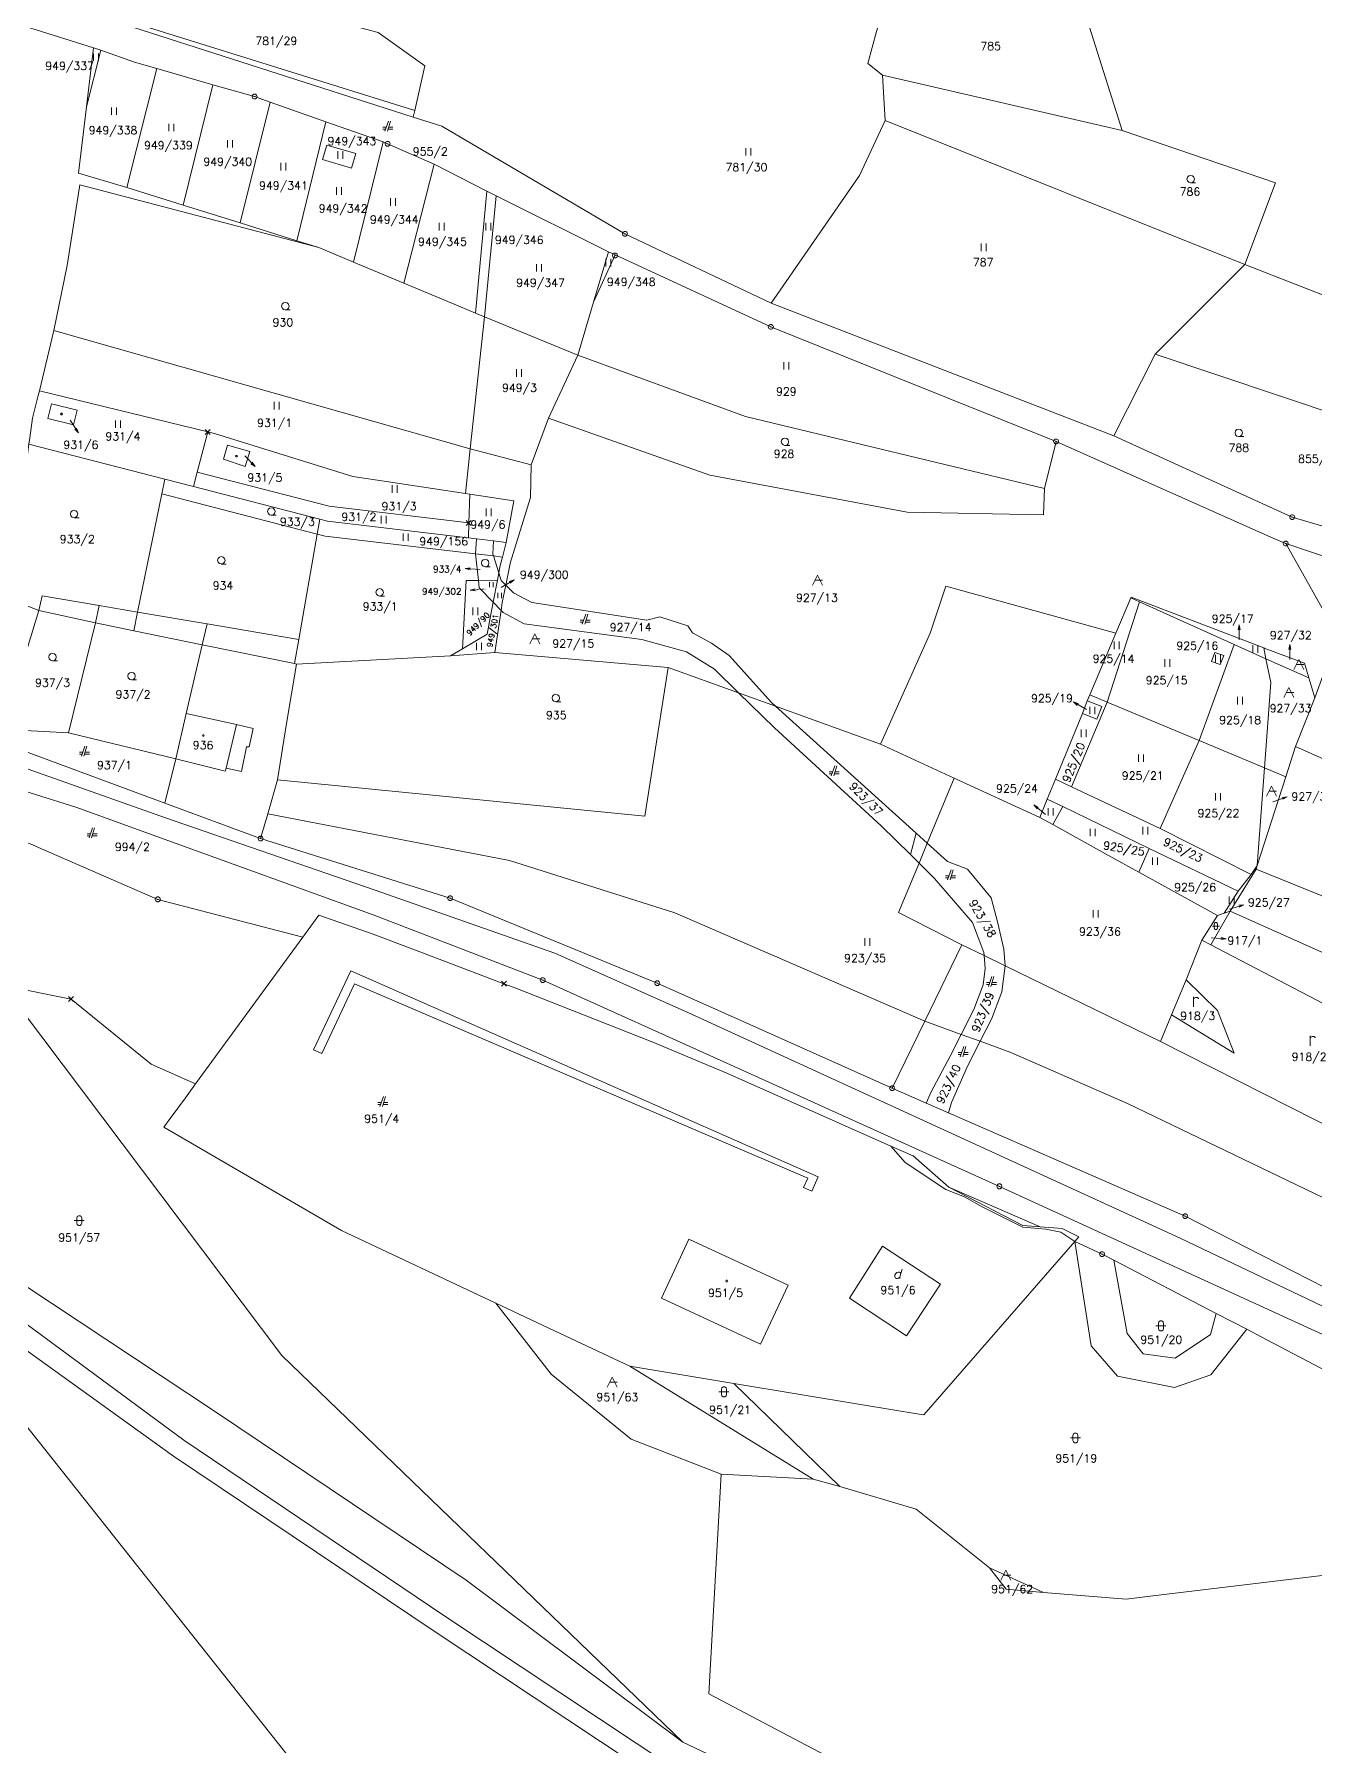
# Model space of a CAD drawing. Extents: x -443817 to 3, y -1171930 to -442383.
# Drawn here: x -442404.4 to -442148.1, y -1171686.5 to -1171344.1 of the extents above; entities that cross this region are included whole.
import ezdxf
from ezdxf.enums import TextEntityAlignment as Align

# ---------------------------------------------------------------- set-up
doc = ezdxf.new("R2010")
doc.units = 0
doc.header["$LTSCALE"] = 0.5
doc.header["$PDMODE"] = 3
doc.header["$PDSIZE"] = 0.5
for name, color, linetype, lineweight in [('KATUZ', 7, 'Continuous', 0), ('KLADPAR', 7, 'Continuous', 0), ('ZAPPAR', 7, 'Continuous', 0), ('ZNACKY', 7, 'Continuous', 0), ('ZUOB', 7, 'Continuous', 0)]:
    doc.layers.add(name, color=color, linetype=linetype, lineweight=lineweight)
doc.styles.add('ROMANS', font='romans.shx', dxfattribs={"height": 0.2})

# ---------------------------------------------------------------- blocks, each defined once
blk = doc.blocks.new('$5')
at = {"color": 0}
blk.add_line((-0.12, 0), (0.12, 0), dxfattribs=at)
at = {"color": 0, "flags": 128}
blk.add_lwpolyline([(0.15, 0.48), (0.4, 0.3), (0.5, 0.01), (0.4, -0.28), (0.15, -0.46), (-0.16, -0.46), (-0.41, -0.28), (-0.51, 0.01), (-0.41, 0.3), (-0.16, 0.48), (0.15, 0.48)], dxfattribs=at)
blk = doc.blocks.new('$30')
at = {"color": 0, "flags": 128}
blk.add_lwpolyline([(0, 0), (-0.38, 0.1), (-0.65, 0.37), (-0.75, 0.74), (-0.65, 1.11), (-0.38, 1.38), (-0.01, 1.48), (0.36, 1.38), (0.63, 1.11), (0.73, 0.73), (0.63, 0.35), (0.36, 0.08), (-0.02, -0.02), (0.98, -0.02)], dxfattribs=at)
blk = doc.blocks.new('$432')
at = {"color": 0}
for p, q in [((-0.32, 0.8), (-1, 0.8)), ((-1, 0.4), (-0.46, 0.4)), ((0.1, 2), (-0.6, 0)), ((-0.1, 0), (0.5, 2)), ((0.02, 0.4), (1, 0.4)), ((1, 0.8), (0.14, 0.8))]:
    blk.add_line(p, q, dxfattribs=at)
blk = doc.blocks.new('$435')
at = {"color": 0}
blk.add_line((1, 1), (-0.5, 1), dxfattribs=at)
at = {"color": 0, "flags": 128}
blk.add_lwpolyline([(-1, 0), (0, 2), (1, 0)], dxfattribs=at)
blk = doc.blocks.new('$42')
at = {"color": 0, "flags": 128}
for points in [[(-1, 1), (0.27, 1), (1, 1)], [(-0.5, 1.5), (-0.4, 1.79), (-0.15, 1.97), (0.16, 1.97), (0.41, 1.79), (0.51, 1.5), (0.51, 0.5), (0.41, 0.21), (0.16, 0.03), (-0.15, 0.03), (-0.4, 0.21), (-0.5, 0.5), (-0.5, 1.5)]]:
    blk.add_lwpolyline(points, dxfattribs=at)
blk = doc.blocks.new('$32')
at = {"color": 0}
for p, q in [((-0.5, 1.5), (-0.5, 0)), ((0.5, 0), (0.5, 1.5))]:
    blk.add_line(p, q, dxfattribs=at)
blk = doc.blocks.new('$479')
at = {"color": 0, "flags": 128}
for points in [[(0, 0), (0, 1.27), (0, 2)], [(0, 1.6), (0.1, 1.73), (0.23, 1.84), (0.37, 1.89), (0.6, 1.9), (0.77, 1.87), (0.87, 1.8), (0.96, 1.7), (1, 1.6)]]:
    blk.add_lwpolyline(points, dxfattribs=at)
blk = doc.blocks.new('$489')
at = {"color": 0}
blk.add_line((-0.2, 2), (0, 3), dxfattribs=at)
at = {"color": 0, "flags": 128}
blk.add_lwpolyline([(0, 0), (0, 3), (0.2, 2)], dxfattribs=at)
blk = doc.blocks.new('$45')
at = {"color": 0, "flags": 128}
blk.add_lwpolyline([(0.09, 0.15), (0.18, 0), (0.09, -0.15), (-0.09, -0.15), (-0.18, 0), (-0.09, 0.15), (0.09, 0.15)], dxfattribs=at)
blk = doc.blocks.new('$431')
at = {"color": 0}
blk.add_line((0.63, 0.99), (0.9, 1.89), dxfattribs=at)
at = {"color": 0, "flags": 128}
blk.add_lwpolyline([(0.45, 0), (0.45, 0.27), (0.63, 0.99), (0.54, 1.17), (0.36, 1.26), (0.09, 1.26), (-0.18, 1.17), (-0.36, 0.99), (-0.54, 0.72), (-0.54, 0.36), (-0.45, 0.09), (-0.27, 0), (0, 0), (0.18, 0.09), (0.45, 0.27)], dxfattribs=at)
blk = doc.blocks.new('$488')
at = {"color": 0}
for p, q in [((0, 2.75), (0, 2.85)), ((0, 2.5), (0, 2.6)), ((0, 2.25), (0, 2.35)), ((0, 2), (0, 2.1)), ((0, 1.75), (0, 1.85)), ((0, 1.5), (0, 1.6)), ((0, 1.25), (0, 1.35)), ((0, 1), (0, 1.1)), ((0, 0.75), (0, 0.85)), ((0, 0.5), (0, 0.6)), ((0, 0.25), (0, 0.35)), ((0, 0), (0, 0.1))]:
    blk.add_line(p, q, dxfattribs=at)
at = {"color": 0, "flags": 128}
blk.add_lwpolyline([(0.2, 2), (0, 3), (-0.2, 2)], dxfattribs=at)

msp = doc.modelspace()

# ---------------------------------------------------------------- linework, layer by layer
at = {"layer": 'KATUZ', "color": 7, "linetype": 'Continuous', "flags": 128}
msp.add_lwpolyline([(-442139.55, -1171870.43), (-442175.04, -1171852.23), (-442223.2, -1171823.14), (-442261.18, -1171793.08), (-442340.22, -1171705.18), (-442353.98, -1171687.84), (-442413.07, -1171613.38), (-442420.29, -1171596.92), (-442423.84, -1171588.83), (-442428.29, -1171578.68), (-442448.28, -1171533.1), (-442448.8, -1171532.05), (-442451.8, -1171526.04), (-442462.42, -1171504.73), (-442499.05, -1171489.22), (-442529.24, -1171468.65), (-442559.78, -1171447.85), (-442637.61, -1171398.25)], dxfattribs=at)
at = {"layer": 'KLADPAR', "color": 7, "linetype": 'Continuous'}
msp.add_line((-442334.59, -1171365.63), (-442340.55, -1171389.67), dxfattribs=at)
at = {"layer": 'KLADPAR', "color": 7, "linetype": 'Continuous', "flags": 128}
for points in [[(-442610.95, -1171248.49), (-442528.58, -1171288.34), (-442500.27, -1171302.57), (-442482.6, -1171311.46), (-442463.05, -1171319.47), (-442426.83, -1171330.5), (-442390.01, -1171340.99), (-442328.59, -1171360.68), (-442322.84, -1171362.53), (-442322.84, -1171362.53), (-442286.25, -1171384.01), (-442257.02, -1171397.9), (-442219.13, -1171412.55), (-442188.5, -1171424.38), (-442162.63, -1171436.19), (-442152.83, -1171440.65), (-442143.34, -1171443.49)], [(-442072.22, -1171425.33), (-442162.33, -1171390.17), (-442156.15, -1171373.81), (-442186.83, -1171363.39), (-442194.21, -1171340), (-442230.38, -1171325.54), (-442224.29, -1171305.63), (-442271.93, -1171294.22), (-442271.93, -1171294.22), (-442269.47, -1171288.19), (-442265.09, -1171277.49), (-442262.02, -1171269.96), (-442236.78, -1171279.82), (-442220.64, -1171286.15), (-442204.19, -1171292.81), (-442203.58, -1171293.05), (-442186.94, -1171299.72), (-442181.35, -1171302.06), (-442171.8, -1171306.07), (-442152.37, -1171313.74), (-442132.38, -1171321.49)], [(-442143.83, -1171449.42), (-442154.11, -1171445.96), (-442156.49, -1171444.9), (-442200.04, -1171425.54), (-442232.45, -1171412.52), (-442257.07, -1171402.64), (-442288.23, -1171388.23), (-442289.51, -1171387.63), (-442312.01, -1171376.43), (-442313.89, -1171375.49), (-442324.37, -1171370.11), (-442333.69, -1171366.03), (-442334.59, -1171365.63), (-442346.03, -1171361.61), (-442357.16, -1171357.7), (-442360.28, -1171356.6), (-442368.64, -1171354.21), (-442379.85, -1171351), (-442384.3, -1171349.73), (-442391.04, -1171347.32), (-442392.5, -1171346.87), (-442406.27, -1171342.52)], [(-442406.27, -1171342.52), (-442392.5, -1171346.87), (-442393.92, -1171358.63), (-442395.52, -1171371.87), (-442385.82, -1171374.74), (-442374.56, -1171378.27), (-442363.17, -1171381.85), (-442351.84, -1171385.4), (-442347.45, -1171386.74), (-442347.45, -1171386.74), (-442395.24, -1171374.22), (-442397.78, -1171390.34), (-442400.44, -1171403.33), (-442403.32, -1171415.4), (-442403.59, -1171416.34), (-442404.72, -1171420.91)], [(-442235.92, -1171343.6), (-442237.69, -1171349.99), (-442234.76, -1171352.28), (-442234.21, -1171361.39), (-442239.32, -1171372.35), (-442257.02, -1171397.9), (-442286.25, -1171384.01), (-442322.84, -1171362.53), (-442328.59, -1171360.68), (-442328.24, -1171359.34), (-442328.24, -1171359.34), (-442326.27, -1171350.45), (-442335.58, -1171343.78)], [(-442340.55, -1171389.67), (-442347.45, -1171386.74), (-442351.84, -1171385.4), (-442346.03, -1171361.61), (-442334.59, -1171365.63)], [(-442127.8, -1171604.1), (-442174.22, -1171580.42), (-442221.58, -1171559.74), (-442220.94, -1171557.69), (-442217.78, -1171550.44), (-442215.24, -1171545.45), (-442212.96, -1171540.99), (-442210.89, -1171535.58), (-442210.25, -1171530.35), (-442210.52, -1171527.02), (-442211.69, -1171521.85), (-442212.99, -1171516.79), (-442217.74, -1171511.06), (-442221.78, -1171509.48), (-442225.8, -1171505.85), (-442228, -1171503.86), (-442256.13, -1171478.44), (-442235.14, -1171486.03), (-442225.22, -1171463.83), (-442222.11, -1171454.45), (-442188.08, -1171463.83), (-442193.3, -1171476.21), (-442193.8, -1171477.39), (-442194.77, -1171479.91), (-442200.17, -1171493.07), (-442201.8, -1171497.04), (-442203.3, -1171500.69), (-442200.72, -1171502.12), (-442189.57, -1171508.28), (-442183.49, -1171511.64), (-442167.79, -1171520.32), (-442167.79, -1171520.32), (-442170.88, -1171525.24), (-442174.05, -1171533.17), (-442176.94, -1171540.14), (-442179.15, -1171545.47), (-442142.95, -1171563.83)], [(-442189.82, -1171477.63), (-442183.39, -1171457.59), (-442164.44, -1171466.14)], [(-442164.44, -1171466.14), (-442171.43, -1171485.32), (-442189.82, -1171477.63)], [(-442142.88, -1171613), (-442158.04, -1171605.03), (-442161.93, -1171603), (-442168.03, -1171599.84), (-442188.48, -1171589.22), (-442190.84, -1171587.99), (-442196.31, -1171585.45), (-442195.49, -1171584.51), (-442198.8, -1171582.85), (-442203.24, -1171582.51), (-442206.68, -1171582.27), (-442221.51, -1171574.63), (-442228.6, -1171568.35), (-442233.06, -1171566.38), (-442265.9, -1171551.83), (-442280.67, -1171545.59), (-442308.4, -1171534.72), (-442310.44, -1171533.93), (-442326.22, -1171527.95), (-442336.58, -1171524.02), (-442347.43, -1171520.24), (-442350.67, -1171524.66), (-442379.64, -1171517.08), (-442450.22, -1171486.38)], [(-442406.86, -1171487.24), (-442378.23, -1171497.84), (-442359.09, -1171504.93), (-442321.19, -1171516.85), (-442279.78, -1171533.83), (-442266.34, -1171539.84), (-442232.81, -1171554.83), (-442226.01, -1171557.8), (-442221.58, -1171559.74), (-442174.22, -1171580.42), (-442127.8, -1171604.1)], [(-442095.39, -1171779.39), (-442153.31, -1171748.25), (-442214.74, -1171713.85), (-442274.7, -1171685.59), (-442354.85, -1171608.29), (-442410.54, -1171534.29), (-442397, -1171537), (-442397, -1171537), (-442381, -1171550), (-442372.08, -1171553.97), (-442374.14, -1171556.73), (-442377.2, -1171560.91), (-442378.45, -1171562.61), (-442342.89, -1171583.28), (-442312.05, -1171597.79), (-442301, -1171612), (-442285, -1171625), (-442267, -1171632), (-442269.46, -1171675.91), (-442050.94, -1171791.12)], [(-442144.07, -1171835.62), (-442223.24, -1171793.02), (-442248.22, -1171776.62), (-442282.57, -1171751.86), (-442296.21, -1171740.79), (-442318.71, -1171720.94), (-442353.98, -1171687.84), (-442413.07, -1171613.38), (-442420.29, -1171596.92), (-442423.84, -1171588.83), (-442428.29, -1171578.68), (-442428.29, -1171578.68), (-442422.87, -1171583.24), (-442368.1, -1171619.51), (-442317.98, -1171653.16), (-442274.7, -1171685.59), (-442214.74, -1171713.85), (-442153.31, -1171748.25), (-442095.39, -1171779.39)]]:
    msp.add_lwpolyline(points, dxfattribs=at)
for points in [[(-442388.58, -1171340.61), (-442328.24, -1171359.34), (-442328.59, -1171360.68), (-442390.01, -1171340.99), (-442426.83, -1171330.5), (-442463.05, -1171319.47), (-442427.52, -1171328.66), (-442388.58, -1171340.61)], [(-442234.76, -1171352.28), (-442237.69, -1171349.99), (-442235.92, -1171343.6), (-442230.38, -1171325.54), (-442194.21, -1171340), (-442186.83, -1171363.39), (-442234.76, -1171352.28)], [(-442388.58, -1171340.61), (-442385.83, -1171330.86), (-442374.26, -1171333.72), (-442364.32, -1171336.17), (-442357.79, -1171337.9), (-442335.58, -1171343.78), (-442326.27, -1171350.45), (-442328.24, -1171359.34), (-442388.58, -1171340.61)], [(-442395.52, -1171371.87), (-442393.92, -1171358.63), (-442391.04, -1171347.32), (-442384.3, -1171349.73), (-442379.85, -1171351), (-442385.82, -1171374.74), (-442395.52, -1171371.87)], [(-442363.17, -1171381.85), (-442374.56, -1171378.27), (-442368.64, -1171354.21), (-442360.28, -1171356.6), (-442357.16, -1171357.7), (-442363.17, -1171381.85)], [(-442234.21, -1171361.39), (-442234.76, -1171352.28), (-442186.83, -1171363.39), (-442156.15, -1171373.81), (-442162.33, -1171390.17), (-442234.21, -1171361.39)], [(-442257.02, -1171397.9), (-442239.32, -1171372.35), (-442234.21, -1171361.39), (-442162.33, -1171390.17), (-442180.26, -1171408.07), (-442188.5, -1171424.38), (-442219.13, -1171412.55), (-442257.02, -1171397.9)], [(-442334.59, -1171365.63), (-442333.69, -1171366.03), (-442324.37, -1171370.11), (-442330.46, -1171393.89), (-442340.55, -1171389.67), (-442334.59, -1171365.63)], [(-442330.46, -1171393.89), (-442324.37, -1171370.11), (-442313.89, -1171375.49), (-442316.12, -1171399.88), (-442320.88, -1171397.89), (-442330.46, -1171393.89)], [(-442317.18, -1171427.01), (-442400.44, -1171403.33), (-442397.78, -1171390.34), (-442395.24, -1171374.22), (-442347.45, -1171386.74), (-442340.55, -1171389.67), (-442330.46, -1171393.89), (-442320.88, -1171397.89), (-442316.12, -1171399.88), (-442314.33, -1171400.63), (-442317.18, -1171427.01)], [(-442314.33, -1171400.63), (-442312.01, -1171376.43), (-442289.51, -1171387.63), (-442292.5, -1171397.71), (-442295.64, -1171408.27), (-442314.33, -1171400.63)], [(-442200.04, -1171425.54), (-442202.38, -1171434.91), (-442262.13, -1171420.54), (-442295.64, -1171408.27), (-442292.5, -1171397.71), (-442288.23, -1171388.23), (-442257.07, -1171402.64), (-442232.45, -1171412.52), (-442200.04, -1171425.54)], [(-442072.22, -1171425.33), (-442065.51, -1171427.24), (-442066.47, -1171430.19), (-442073.58, -1171452.49), (-442090.73, -1171447.97), (-442098.37, -1171444.97), (-442097.68, -1171443.08), (-442115.49, -1171435.04), (-442117.63, -1171432.12), (-442139.09, -1171422.68), (-442142.66, -1171420.68), (-442180.26, -1171408.07), (-442162.33, -1171390.17), (-442072.22, -1171425.33)], [(-442295.64, -1171408.27), (-442301.52, -1171420.9), (-442305, -1171430.23), (-442305.13, -1171436.74), (-442309.18, -1171449.88), (-442309.19, -1171449.9), (-442310.07, -1171454.23), (-442310.98, -1171453.32), (-442311.47, -1171451.8), (-442311.18, -1171450.31), (-442310.76, -1171448.64), (-442310.02, -1171445.7), (-442308.48, -1171437.43), (-442317.29, -1171436.08), (-442318.15, -1171435.93), (-442317.18, -1171427.01), (-442314.33, -1171400.63), (-442295.64, -1171408.27)], [(-442400.44, -1171403.33), (-442317.18, -1171427.01), (-442318.15, -1171435.93), (-442333.55, -1171433.59), (-442340.63, -1171432.52), (-442368.3, -1171423.95), (-442369.66, -1171423.62), (-442403.32, -1171415.4), (-442400.44, -1171403.33)], [(-442202.55, -1171440.2), (-442229.85, -1171439.68), (-442269.24, -1171432.29), (-442301.52, -1171420.9), (-442295.64, -1171408.27), (-442262.13, -1171420.54), (-442202.38, -1171434.91), (-442202.55, -1171440.2)], [(-442188.5, -1171424.38), (-442180.26, -1171408.07), (-442142.66, -1171420.68), (-442143.13, -1171437.97), (-442143.37, -1171441.62), (-442143.34, -1171443.49), (-442152.83, -1171440.65), (-442162.63, -1171436.19), (-442188.5, -1171424.38)], [(-442369.66, -1171423.62), (-442371.77, -1171431.64), (-442372.54, -1171434.55), (-442378.26, -1171433.07), (-442405.4, -1171426.05), (-442405.24, -1171424.84), (-442404.72, -1171420.91), (-442403.59, -1171416.34), (-442403.32, -1171415.4), (-442369.66, -1171423.62)], [(-442317.46, -1171441.81), (-442345.37, -1171438.5), (-442371.77, -1171431.64), (-442369.66, -1171423.62), (-442368.3, -1171423.95), (-442340.63, -1171432.52), (-442333.55, -1171433.59), (-442318.15, -1171435.93), (-442317.29, -1171436.08), (-442317.46, -1171441.81)], [(-442154.11, -1171445.96), (-442143.78, -1171464.35), (-442148.3, -1171476.79), (-442149.48, -1171472.82), (-442150.36, -1171469.85), (-442158.43, -1171466.83), (-442158.53, -1171466.79), (-442185.05, -1171456.65), (-442185.11, -1171456.8), (-442188.08, -1171463.83), (-442222.11, -1171454.45), (-442225.22, -1171463.83), (-442235.14, -1171486.03), (-442256.13, -1171478.44), (-442256.95, -1171477.7), (-442265.43, -1171468.32), (-442268.91, -1171465.89), (-442272.75, -1171463.8), (-442273.7, -1171462.36), (-442279.3, -1171460.6), (-442281.86, -1171461.28), (-442304.85, -1171457.74), (-442308.5, -1171455.8), (-442310.07, -1171454.23), (-442309.19, -1171449.9), (-442309.18, -1171449.88), (-442305.13, -1171436.74), (-442305, -1171430.23), (-442301.52, -1171420.9), (-442269.24, -1171432.29), (-442229.85, -1171439.68), (-442202.55, -1171440.2), (-442202.38, -1171434.91), (-442200.04, -1171425.54), (-442156.49, -1171444.9), (-442154.11, -1171445.96)], [(-442378.26, -1171433.07), (-442378.87, -1171436.03), (-442383.7, -1171459.63), (-442384.47, -1171463.37), (-442392.12, -1171461.81), (-442403.46, -1171459.31), (-442412.85, -1171455.67), (-442409.98, -1171446.97), (-442409.24, -1171444.7), (-442406.78, -1171434.33), (-442406.39, -1171432.84), (-442406.15, -1171431.78), (-442405.4, -1171426.05), (-442378.26, -1171433.07)], [(-442347.24, -1171441.09), (-442347.76, -1171444.04), (-442378.87, -1171436.03), (-442378.26, -1171433.07), (-442372.54, -1171434.55), (-442347.24, -1171441.09)], [(-442318.74, -1171444.67), (-442345.72, -1171441.48), (-442347.24, -1171441.09), (-442372.54, -1171434.55), (-442371.77, -1171431.64), (-442345.37, -1171438.5), (-442317.46, -1171441.81), (-442317.55, -1171444.81), (-442318.74, -1171444.67)], [(-442347.76, -1171444.04), (-442351.42, -1171465.12), (-442352.33, -1171469.95), (-442370.77, -1171466.18), (-442384.47, -1171463.37), (-442383.7, -1171459.63), (-442378.87, -1171436.03), (-442347.76, -1171444.04)], [(-442317.55, -1171444.81), (-442317.46, -1171441.81), (-442317.29, -1171436.08), (-442308.48, -1171437.43), (-442310.02, -1171445.7), (-442312.54, -1171445.4), (-442315.95, -1171445), (-442317.55, -1171444.81)], [(-442315.53, -1171453.3), (-442318.01, -1171453.35), (-442318.72, -1171466.97), (-442321.1, -1171468.39), (-442351.9, -1171470.04), (-442352.33, -1171469.95), (-442351.42, -1171465.12), (-442347.76, -1171444.04), (-442346.16, -1171444.45), (-442316.12, -1171448.01), (-442315.53, -1171453.3)], [(-442312.54, -1171445.4), (-442310.02, -1171445.7), (-442310.76, -1171448.64), (-442312.55, -1171448.43), (-442316.12, -1171448.01), (-442346.16, -1171444.45), (-442347.76, -1171444.04), (-442347.24, -1171441.09), (-442345.72, -1171441.48), (-442318.74, -1171444.67), (-442317.55, -1171444.81), (-442315.95, -1171445), (-442312.54, -1171445.4)], [(-442106.14, -1171465.03), (-442110.32, -1171477.34), (-442143.78, -1171464.35), (-442154.11, -1171445.96), (-442143.83, -1171449.42), (-442137.5, -1171451.44), (-442106.14, -1171465.03)], [(-442311.74, -1171453.23), (-442315.53, -1171453.3), (-442316.12, -1171448.01), (-442312.55, -1171448.43), (-442310.76, -1171448.64), (-442311.18, -1171450.31), (-442311.47, -1171451.8), (-442311.74, -1171453.23)], [(-442312.59, -1171457.66), (-442313.12, -1171460.46), (-442313.81, -1171464.03), (-442318.72, -1171466.97), (-442318.01, -1171453.35), (-442315.53, -1171453.3), (-442315.36, -1171454.8), (-442312.59, -1171457.66)], [(-442311.47, -1171451.8), (-442310.98, -1171453.32), (-442310.07, -1171454.23), (-442310.77, -1171457.72), (-442310.77, -1171457.75), (-442311.01, -1171459.3), (-442312.59, -1171457.66), (-442311.74, -1171453.23), (-442311.47, -1171451.8)], [(-442263.52, -1171475.77), (-442268.32, -1171471.08), (-442273.97, -1171467.61), (-442282.85, -1171465.15), (-442306.4, -1171462.02), (-442310.61, -1171459.71), (-442311.01, -1171459.3), (-442310.77, -1171457.75), (-442310.77, -1171457.72), (-442310.07, -1171454.23), (-442308.5, -1171455.8), (-442304.85, -1171457.74), (-442281.86, -1171461.28), (-442279.3, -1171460.6), (-442273.7, -1171462.36), (-442272.75, -1171463.8), (-442268.91, -1171465.89), (-442265.43, -1171468.32), (-442256.95, -1171477.7), (-442256.13, -1171478.44), (-442263.52, -1171475.77)], [(-442407.48, -1171472.67), (-442408.1, -1171474.81), (-442431.72, -1171471.35), (-442432, -1171473.05), (-442409.88, -1171483.12), (-442410.48, -1171485.74), (-442410.51, -1171485.73), (-442419.79, -1171481.42), (-442434.87, -1171474.27), (-442433.88, -1171469.81), (-442420.56, -1171469.53), (-442417.75, -1171454.92), (-442412.85, -1171455.67), (-442403.46, -1171459.31), (-442407.48, -1171472.67)], [(-442312.28, -1171467.71), (-442321.1, -1171468.39), (-442318.72, -1171466.97), (-442313.81, -1171464.03), (-442313.12, -1171460.46), (-442312.59, -1171457.66), (-442311.01, -1171459.3), (-442312.28, -1171467.71)], [(-442185.11, -1171456.8), (-442183.39, -1171457.59), (-442189.82, -1171477.63), (-442193.3, -1171476.21), (-442188.08, -1171463.83), (-442185.11, -1171456.8)], [(-442185.11, -1171456.8), (-442185.05, -1171456.65), (-442158.53, -1171466.79), (-442158.08, -1171468.98), (-442164.44, -1171466.14), (-442183.39, -1171457.59), (-442185.11, -1171456.8)], [(-442397.51, -1171483.75), (-442409.88, -1171483.12), (-442408.1, -1171474.81), (-442407.48, -1171472.67), (-442403.46, -1171459.31), (-442392.12, -1171461.81), (-442397.51, -1171483.75)], [(-442277.58, -1171470.69), (-442312.28, -1171467.71), (-442311.01, -1171459.3), (-442310.61, -1171459.71), (-442306.4, -1171462.02), (-442282.85, -1171465.15), (-442273.97, -1171467.61), (-442268.32, -1171471.08), (-442263.52, -1171475.77), (-442277.58, -1171470.69)], [(-442373.95, -1171479.9), (-442376.06, -1171488.97), (-442397.51, -1171483.75), (-442392.12, -1171461.81), (-442384.47, -1171463.37), (-442370.77, -1171466.18), (-442373.95, -1171479.9)], [(-442078.25, -1171491.2), (-442071.06, -1171494.67), (-442070.73, -1171500.01), (-442070.89, -1171522.83), (-442152.2, -1171486.49), (-442148.3, -1171476.79), (-442143.78, -1171464.35), (-442110.32, -1171477.34), (-442092.68, -1171484.26), (-442078.25, -1171491.2)], [(-442350.67, -1171524.66), (-442372.08, -1171553.97), (-442381, -1171550), (-442397, -1171537), (-442410.54, -1171534.29), (-442518.21, -1171467.92), (-442513.32, -1171467.6), (-442503.47, -1171466.95), (-442489.99, -1171472.25), (-442481.6, -1171475.81), (-442450.22, -1171486.38), (-442379.64, -1171517.08), (-442350.67, -1171524.66)], [(-442352.33, -1171469.95), (-442351.9, -1171470.04), (-442353.93, -1171481.94), (-442355.71, -1171493.21), (-442357.66, -1171499.96), (-442359.09, -1171504.93), (-442378.23, -1171497.84), (-442376.06, -1171488.97), (-442373.95, -1171479.9), (-442370.77, -1171466.18), (-442352.33, -1171469.95)], [(-442277.58, -1171470.69), (-442282.27, -1171500.45), (-442355.71, -1171493.21), (-442353.93, -1171481.94), (-442351.9, -1171470.04), (-442321.1, -1171468.39), (-442312.28, -1171467.71), (-442277.58, -1171470.69)], [(-442171.43, -1171485.32), (-442164.44, -1171466.14), (-442158.08, -1171468.98), (-442157.09, -1171473.74), (-442158.37, -1171490.78), (-442171.43, -1171485.32)], [(-442158.08, -1171468.98), (-442158.53, -1171466.79), (-442158.43, -1171466.83), (-442150.36, -1171469.85), (-442149.48, -1171472.82), (-442158.08, -1171468.98)], [(-442232.81, -1171554.83), (-442266.34, -1171539.84), (-442279.78, -1171533.83), (-442321.19, -1171516.85), (-442359.09, -1171504.93), (-442357.66, -1171499.96), (-442355.71, -1171493.21), (-442282.27, -1171500.45), (-442277.58, -1171470.69), (-442263.52, -1171475.77), (-442256.36, -1171482.77), (-442235.01, -1171502.38), (-442229.18, -1171508.13), (-442227.45, -1171509.84), (-442224.35, -1171512.9), (-442216.77, -1171521.69), (-442214.47, -1171527.67), (-442214.42, -1171528.32), (-442214.2, -1171530.92), (-442214.63, -1171534.17), (-442216.49, -1171539.11), (-442219.02, -1171544.07), (-442221.24, -1171548.42), (-442225.04, -1171555.58), (-442226.01, -1171557.8), (-442232.81, -1171554.83)], [(-442158.37, -1171490.78), (-442157.09, -1171473.74), (-442158.08, -1171468.98), (-442149.48, -1171472.82), (-442148.3, -1171476.79), (-442152.2, -1171486.49), (-442154.14, -1171492.55), (-442158.37, -1171490.78)], [(-442229.18, -1171508.13), (-442235.01, -1171502.38), (-442256.36, -1171482.77), (-442263.52, -1171475.77), (-442256.13, -1171478.44), (-442228, -1171503.86), (-442229.18, -1171508.13)], [(-442194.77, -1171479.91), (-442191.89, -1171481.06), (-442190.89, -1171478.55), (-442193.8, -1171477.39), (-442193.3, -1171476.21), (-442189.82, -1171477.63), (-442196.99, -1171494.56), (-442200.17, -1171493.07), (-442194.77, -1171479.91)], [(-442376.06, -1171488.97), (-442378.23, -1171497.84), (-442406.86, -1171487.24), (-442410.48, -1171485.74), (-442409.88, -1171483.12), (-442397.51, -1171483.75), (-442376.06, -1171488.97)], [(-442179.25, -1171502.9), (-442171.43, -1171485.32), (-442158.37, -1171490.78), (-442159.84, -1171510.3), (-442161.07, -1171512.1), (-442179.25, -1171502.9)], [(-442073.51, -1171531.73), (-442078.27, -1171540.3), (-442079.44, -1171542.38), (-442084.48, -1171548.84), (-442102.82, -1171534.2), (-442160.07, -1171511.01), (-442159.84, -1171510.3), (-442154.14, -1171492.55), (-442152.2, -1171486.49), (-442070.89, -1171522.83), (-442073.51, -1171531.73)], [(-442200.17, -1171493.07), (-442196.99, -1171494.56), (-442179.25, -1171502.9), (-442161.07, -1171512.1), (-442163.64, -1171515.44), (-442181.41, -1171506.88), (-442198.72, -1171498.53), (-442201.8, -1171497.04), (-442200.17, -1171493.07)], [(-442200.72, -1171502.12), (-442198.72, -1171498.53), (-442181.41, -1171506.88), (-442183.49, -1171511.64), (-442189.57, -1171508.28), (-442200.72, -1171502.12)], [(-442229.18, -1171508.13), (-442228, -1171503.86), (-442225.8, -1171505.85), (-442221.78, -1171509.48), (-442217.74, -1171511.06), (-442212.99, -1171516.79), (-442211.69, -1171521.85), (-442210.52, -1171527.02), (-442210.25, -1171530.35), (-442214.42, -1171528.32), (-442214.47, -1171527.67), (-442216.77, -1171521.69), (-442224.35, -1171512.9), (-442227.45, -1171509.84), (-442229.18, -1171508.13)], [(-442183.49, -1171511.64), (-442181.41, -1171506.88), (-442163.64, -1171515.44), (-442166.45, -1171519.84), (-442167.79, -1171520.32), (-442183.49, -1171511.64)], [(-442166.45, -1171519.84), (-442163.64, -1171515.44), (-442161.07, -1171512.1), (-442159.84, -1171510.3), (-442160.07, -1171511.01), (-442165.25, -1171519.4), (-442166.45, -1171519.84)], [(-442102.82, -1171534.2), (-442084.48, -1171548.84), (-442085.45, -1171550.82), (-442089.28, -1171558.62), (-442121.71, -1171538.91), (-442165.25, -1171519.4), (-442160.07, -1171511.01), (-442102.82, -1171534.2)], [(-442165.25, -1171519.4), (-442169.11, -1171526.17), (-442170.88, -1171525.24), (-442167.79, -1171520.32), (-442166.45, -1171519.84), (-442165.25, -1171519.4)], [(-442121.71, -1171538.91), (-442089.28, -1171558.62), (-442091.61, -1171562.29), (-442095.16, -1171567.88), (-442127.78, -1171547.73), (-442132.96, -1171544.99), (-442169.11, -1171526.17), (-442165.25, -1171519.4), (-442121.71, -1171538.91)], [(-442310.44, -1171533.93), (-442308.4, -1171534.72), (-442280.67, -1171545.59), (-442265.9, -1171551.83), (-442233.06, -1171566.38), (-442228.6, -1171568.35), (-442221.51, -1171574.63), (-442206.68, -1171582.27), (-442203.24, -1171582.51), (-442198.8, -1171582.85), (-442195.49, -1171584.51), (-442196.31, -1171585.45), (-442226.46, -1171620.12), (-442227.45, -1171619.96), (-442238.75, -1171618.09), (-442264.47, -1171613.84), (-442285.26, -1171610.4), (-442300.35, -1171603.3), (-442312.05, -1171597.79), (-442342.89, -1171583.28), (-442378.45, -1171562.61), (-442377.2, -1171560.91), (-442374.14, -1171556.73), (-442372.08, -1171553.97), (-442350.67, -1171524.66), (-442347.43, -1171520.24), (-442336.58, -1171524.02), (-442326.22, -1171527.95), (-442310.44, -1171533.93)], [(-442132.96, -1171544.99), (-442142.95, -1171563.83), (-442179.15, -1171545.47), (-442176.94, -1171540.14), (-442164.46, -1171547.79), (-442167.78, -1171539.32), (-442174.05, -1171533.17), (-442170.88, -1171525.24), (-442169.11, -1171526.17), (-442132.96, -1171544.99)], [(-442210.25, -1171530.35), (-442210.89, -1171535.58), (-442212.96, -1171540.99), (-442215.24, -1171545.45), (-442219.02, -1171544.07), (-442216.49, -1171539.11), (-442214.63, -1171534.17), (-442214.2, -1171530.92), (-442214.42, -1171528.32), (-442210.25, -1171530.35)], [(-442428.29, -1171578.68), (-442448.28, -1171533.1), (-442448.8, -1171532.05), (-442410.54, -1171534.29), (-442354.85, -1171608.29), (-442274.7, -1171685.59), (-442317.98, -1171653.16), (-442368.1, -1171619.51), (-442422.87, -1171583.24), (-442428.29, -1171578.68)], [(-442221.58, -1171559.74), (-442226.01, -1171557.8), (-442225.04, -1171555.58), (-442221.24, -1171548.42), (-442219.02, -1171544.07), (-442215.24, -1171545.45), (-442217.78, -1171550.44), (-442220.94, -1171557.69), (-442221.58, -1171559.74)], [(-442161.93, -1171603), (-442158.04, -1171605.03), (-442142.88, -1171613), (-442138.26, -1171610.29), (-442132.37, -1171613.52), (-442137.23, -1171623.98), (-442096.65, -1171646.21), (-442106.89, -1171647.44), (-442181.24, -1171656.4), (-442186, -1171657), (-442202.57, -1171655.62), (-442213.38, -1171650.7), (-442228, -1171639), (-442243.26, -1171634.42), (-442264.47, -1171613.84), (-442238.75, -1171618.09), (-442227.45, -1171619.96), (-442226.46, -1171620.12), (-442196.31, -1171585.45), (-442193.06, -1171606.35), (-442187.78, -1171612.41), (-442176.36, -1171614.69), (-442169.12, -1171612.15), (-442161.93, -1171603)], [(-442168.03, -1171599.84), (-442161.93, -1171603), (-442169.12, -1171612.15), (-442176.36, -1171614.69), (-442187.78, -1171612.41), (-442193.06, -1171606.35), (-442196.31, -1171585.45), (-442190.84, -1171587.99), (-442188.48, -1171589.22), (-442168.03, -1171599.84)], [(-442248.6, -1171632.97), (-442267, -1171632), (-442285, -1171625), (-442301, -1171612), (-442312.05, -1171597.79), (-442300.35, -1171603.3), (-442285.26, -1171610.4), (-442248.6, -1171632.97)], [(-442210, -1171655), (-442202.57, -1171655.62), (-442186, -1171657), (-442181.24, -1171656.4), (-442106.89, -1171647.44), (-442004.85, -1171701.87), (-442050.94, -1171791.12), (-442269.46, -1171675.91), (-442267, -1171632), (-442248.6, -1171632.97), (-442243.26, -1171634.42), (-442228, -1171639), (-442213.38, -1171650.7), (-442210, -1171655)]]:
    msp.add_lwpolyline(points, close=True, dxfattribs=at)
at = {"layer": 'KLADPAR', "color": 7, "linetype": 'Continuous'}
for p in [(-442369.66, -1171423.62), (-442317.46, -1171441.81), (-442397, -1171537), (-442310.44, -1171533.93), (-442310.44, -1171533.93)]:
    msp.add_point(p, dxfattribs=at)
for points in [[(-442393.92, -1171358.63), (-442392.5, -1171346.87), (-442391.04, -1171347.32)], [(-442374.56, -1171378.27), (-442385.82, -1171374.74), (-442379.85, -1171351), (-442368.64, -1171354.21)], [(-442351.84, -1171385.4), (-442363.17, -1171381.85), (-442357.16, -1171357.7), (-442346.03, -1171361.61)], [(-442340.07, -1171367.98), (-442345.85, -1171366.29), (-442346.7, -1171369.17), (-442340.93, -1171370.88)], [(-442346.7, -1171369.17), (-442345.85, -1171366.29), (-442340.07, -1171367.98), (-442340.93, -1171370.88)], [(-442314.33, -1171400.63), (-442316.12, -1171399.88), (-442313.89, -1171375.49), (-442312.01, -1171376.43)], [(-442292.5, -1171397.71), (-442289.51, -1171387.63), (-442288.23, -1171388.23)], [(-442396.49, -1171422.22), (-442395.78, -1171419.3), (-442400.93, -1171418.04), (-442401.64, -1171420.96)], [(-442395.78, -1171419.3), (-442396.49, -1171422.22), (-442401.64, -1171420.96), (-442400.93, -1171418.04)], [(-442361.24, -1171427.55), (-442362.17, -1171430.51), (-442366.52, -1171429.06), (-442365.71, -1171426.25)], [(-442362.17, -1171430.51), (-442361.24, -1171427.55), (-442365.71, -1171426.25), (-442366.52, -1171429.06)], [(-442315.36, -1171454.8), (-442315.53, -1171453.3), (-442311.74, -1171453.23), (-442312.59, -1171457.66)], [(-442168.99, -1171469.53), (-442168.28, -1171467.72), (-442166.51, -1171468.29), (-442167.22, -1171470.09)], [(-442168.28, -1171467.72), (-442168.99, -1171469.53), (-442167.22, -1171470.09), (-442166.51, -1171468.29)], [(-442196.99, -1171494.56), (-442189.82, -1171477.63), (-442171.43, -1171485.32), (-442179.25, -1171502.9)], [(-442194.77, -1171479.91), (-442193.8, -1171477.39), (-442190.89, -1171478.55), (-442191.89, -1171481.06)], [(-442159.84, -1171510.3), (-442158.37, -1171490.78), (-442154.14, -1171492.55)], [(-442201.8, -1171497.04), (-442198.72, -1171498.53), (-442200.72, -1171502.12), (-442203.3, -1171500.69)], [(-442164.46, -1171547.79), (-442176.94, -1171540.14), (-442174.05, -1171533.17), (-442167.78, -1171539.32)], [(-442278.95, -1171596.79), (-442259.13, -1171606.01), (-442253.62, -1171594.22), (-442273.47, -1171585)], [(-442259.13, -1171606.01), (-442278.95, -1171596.79), (-442273.47, -1171585), (-442253.62, -1171594.22)], [(-442241.38, -1171596.81), (-442229.92, -1171604.36), (-442223.15, -1171594.02), (-442234.73, -1171586.43)], [(-442229.92, -1171604.36), (-442241.38, -1171596.81), (-442234.73, -1171586.43), (-442223.15, -1171594.02)], [(-442264.47, -1171613.84), (-442243.26, -1171634.42), (-442248.6, -1171632.97), (-442285.26, -1171610.4)], [(-442202.57, -1171655.62), (-442210, -1171655), (-442213.38, -1171650.7)]]:
    msp.add_3dface(points, dxfattribs=at)
at = {"layer": 'ZAPPAR', "color": 7, "linetype": 'Continuous'}
for p, q in [((-442305, -1171430.23), (-442317.18, -1171427.01)), ((-442316.12, -1171448.01), (-442315.95, -1171445)), ((-442312.55, -1171448.43), (-442311.47, -1171451.8)), ((-442383.7, -1171459.63), (-442391.35, -1171458.33)), ((-442351.42, -1171465.12), (-442369.8, -1171461.99)), ((-442373.95, -1171479.9), (-442363.9, -1171482.14)), ((-442235.14, -1171486.03), (-442220.39, -1171492.82)), ((-442232.81, -1171554.83), (-442226.29, -1171541.43)), ((-442221.51, -1171574.63), (-442203.24, -1171582.51))]:
    msp.add_line(p, q, dxfattribs=at)
at = {"layer": 'ZAPPAR', "color": 7, "linetype": 'Continuous', "flags": 128}
for points in [[(-442312.54, -1171445.4), (-442312.67, -1171448.04), (-442312.55, -1171448.43)], [(-442403.46, -1171459.31), (-442402.79, -1171456.39), (-442391.35, -1171458.33), (-442392.12, -1171461.81)], [(-442501.11, -1171458.05), (-442496.11, -1171460.05), (-442453.84, -1171476.6), (-442449.01, -1171478.16), (-442422.53, -1171485.02), (-442378.1, -1171500.78), (-442336.4, -1171515.14), (-442300.25, -1171527.84), (-442273.67, -1171539.7), (-442175.21, -1171584.78), (-441979.24, -1171678.4)], [(-442383.7, -1171459.63), (-442369.8, -1171461.99), (-442370.77, -1171466.18)], [(-442502.73, -1171464.17), (-442502.51, -1171464.27), (-442480.86, -1171473.5), (-442451.16, -1171482.76), (-442428.37, -1171488.52), (-442396.06, -1171498.67), (-442336.59, -1171520.19), (-442302.67, -1171533.22), (-442265.11, -1171550.18), (-442211.37, -1171574.45), (-442120.64, -1171615.96)], [(-442376.06, -1171488.97), (-442366.15, -1171491.43), (-442366.01, -1171490.86)], [(-442203.3, -1171500.69), (-442220.39, -1171492.82), (-442225.8, -1171505.85), (-442227.45, -1171509.84), (-442231.54, -1171519.7), (-442218.86, -1171526.16)], [(-442203.3, -1171500.69), (-442220.39, -1171492.82), (-442225.8, -1171505.85)], [(-442357.66, -1171499.96), (-442309.31, -1171509.29), (-442276.26, -1171519.76), (-442226.29, -1171541.43), (-442219.02, -1171544.07), (-442215.24, -1171545.45), (-442209.07, -1171547.7), (-442185.75, -1171557.89), (-442116.38, -1171591.27)], [(-442179.15, -1171545.47), (-442210.25, -1171530.35), (-442214.42, -1171528.32), (-442218.86, -1171526.16), (-442226.29, -1171541.43)], [(-442196.31, -1171585.45), (-442199.1, -1171583.63), (-442202.12, -1171582.98), (-442206.68, -1171582.61), (-442214.81, -1171578.57), (-442218.33, -1171576.54), (-442222.1, -1171575.1), (-442230.21, -1171569.71), (-442233.06, -1171566.38)], [(-441887.54, -1171864.67), (-441921.17, -1171867.14), (-441977.96, -1171849.1), (-442043.75, -1171821.43), (-442102.17, -1171791.48), (-442162.06, -1171759.03), (-442220.16, -1171724.14), (-442276.27, -1171690.92), (-442322.26, -1171660.39), (-442374.43, -1171625.17), (-442423.84, -1171588.83)], [(-442168.03, -1171599.84), (-442169.16, -1171604.03), (-442176.24, -1171608.8), (-442182.64, -1171607.95), (-442185.8, -1171603.85), (-442188.48, -1171589.22)], [(-442420.29, -1171596.92), (-442376.53, -1171628.37), (-442324.21, -1171663.47), (-442277.85, -1171694.24), (-442223.52, -1171727.52), (-442163.99, -1171762.35), (-442104.14, -1171794.78), (-442045.83, -1171824.33), (-441979.87, -1171852.49), (-441968.71, -1171856.72)]]:
    msp.add_lwpolyline(points, dxfattribs=at)
for points in [[(-442363.9, -1171482.14), (-442360.61, -1171482.92), (-442361.4, -1171486.6), (-442361.92, -1171486.59), (-442362.94, -1171491.49), (-442366.01, -1171490.86), (-442363.9, -1171482.14)], [(-442340.29, -1171533.99), (-442249.69, -1171572.78), (-442250.55, -1171574.69), (-442248.89, -1171575.43), (-442247.58, -1171572.51), (-442341.07, -1171531.36), (-442348.5, -1171547.14), (-442346.86, -1171547.92), (-442340.29, -1171533.99)]]:
    msp.add_lwpolyline(points, close=True, dxfattribs=at)
at = {"layer": 'ZUOB', "color": 7, "linetype": 'Continuous', "flags": 128}
msp.add_lwpolyline([(-442139.55, -1171870.43), (-442175.04, -1171852.23), (-442223.2, -1171823.14), (-442261.18, -1171793.08), (-442340.22, -1171705.18), (-442353.98, -1171687.84), (-442413.07, -1171613.38), (-442420.29, -1171596.92), (-442423.84, -1171588.83), (-442428.29, -1171578.68), (-442448.28, -1171533.1), (-442448.8, -1171532.05), (-442451.8, -1171526.04), (-442462.42, -1171504.73), (-442499.05, -1171489.22), (-442529.24, -1171468.65), (-442559.78, -1171447.85), (-442637.61, -1171398.25)], dxfattribs=at)

# ---------------------------------------------------------------- block references
at = {"layer": 'KLADPAR', "color": 7, "linetype": 'Continuous'}
for name, p in [('$32', (-442391.98, -1171349.47)), ('$32', (-442388.4, -1171360.27)), ('$32', (-442376.93, -1171363.53)), ('$432', (-442333.63, -1171363.52)), ('$32', (-442365.2, -1171366.79)), ('$32', (-442343.15, -1171369.01)), ('$32', (-442261.57, -1171368.4)), ('$32', (-442354.52, -1171371.36)), ('$30', (-442173.12, -1171373.83)), ('$32', (-442343.39, -1171376.22)), ('$32', (-442332.62, -1171378.41)), ('$32', (-442322.89, -1171383.34)), ('$32', (-442313.57, -1171383.34)), ('$32', (-442214.54, -1171387.46)), ('$32', (-442289.54, -1171390.53)), ('$32', (-442303.41, -1171391.58)), ('$30', (-442354.14, -1171399.22)), ('$32', (-442253.98, -1171411.15)), ('$32', (-442307.42, -1171412.6)), ('$45', (-442398.9, -1171420.03)), ('$32', (-442355.89, -1171419.13)), ('$32', (-442387.58, -1171422.83)), ('$30', (-442163.51, -1171424.55)), ('$30', (-442254.25, -1171426.33)), ('$45', (-442363.9, -1171428.46)), ('$32', (-442332.31, -1171435.8)), ('$30', (-442396.38, -1171440.75)), ('$30', (-442356.94, -1171440.27)), ('$32', (-442334.51, -1171441.93)), ('$32', (-442313.51, -1171440.44)), ('$32', (-442330.12, -1171445.43)), ('$30', (-442366.94, -1171450.03)), ('$30', (-442314.18, -1171450.59)), ('$435', (-442247.72, -1171454.28)), ('$30', (-442335.28, -1171456.43)), ('$32', (-442316.14, -1171460.24)), ('$432', (-442294.17, -1171462.05)), ('$435', (-442304.24, -1171466)), ('$489', (-442163.47, -1171465.22)), ('$30', (-442400.69, -1171469.37)), ('$32', (-442315.44, -1171467.27)), ('$32', (-442187.92, -1171467.05)), ('$32', (-442167.64, -1171469.67)), ('$32', (-442160.19, -1171467.78)), ('$489', (-442153.28, -1171469.12)), ('$32', (-442177.78, -1171470.56)), ('$435', (-442151.52, -1171471.09)), ('$30', (-442384.89, -1171473.19)), ('$435', (-442153.53, -1171476.74)), ('$30', (-442300.06, -1171477.55)), ('$32', (-442163.24, -1171478.1)), ('$32', (-442192.79, -1171480.07)), ('$45', (-442370.55, -1171484.31)), ('$32', (-442194.51, -1171484.62)), ('$432', (-442394.31, -1171488.43)), ('$32', (-442183.08, -1171489.6)), ('$432', (-442244.41, -1171492.38)), ('$435', (-442156.94, -1171496.44)), ('$32', (-442201.13, -1171500.34)), ('$32', (-442167.64, -1171497.34)), ('$432', (-442392.79, -1171504.75)), ('$32', (-442192.73, -1171504.47)), ('$32', (-442182.19, -1171504.1)), ('$32', (-442180.26, -1171510.2)), ('$432', (-442221.14, -1171513.17)), ('$32', (-442192.11, -1171520.7)), ('$32', (-442164.92, -1171517.97)), ('$32', (-442237.75, -1171526.35)), ('$432', (-442212.98, -1171534.49)), ('$479', (-442172.55, -1171538.58)), ('$432', (-442218.62, -1171548.52)), ('$479', (-442149.23, -1171546.38)), ('$432', (-442334.64, -1171558.47)), ('$42', (-442395.36, -1171582.29)), ('$431', (-442231.73, -1171592.86)), ('$45', (-442265.89, -1171593.35)), ('$42', (-442179.07, -1171603.33)), ('$435', (-442288.82, -1171614.62)), ('$42', (-442266.45, -1171616.52)), ('$42', (-442196.18, -1171625.74)), ('$435', (-442210.11, -1171653.19))]:
    msp.add_blockref(name, p, dxfattribs=at)
for name, p, rotation in [('$489', (-442397.17, -1171421.28), 213.0314419999999), ('$489', (-442362.27, -1171428.39), 223.453546), ('$489', (-442315.18, -1171451.1), 86.402036), ('$489', (-442310.98, -1171454.73), 301.318494), ('$488', (-442314.18, -1171455.04), 94.366146), ('$489', (-442193.99, -1171479.15), 59.014651), ('$489', (-442202.19, -1171500.12), 50.191102), ('$489', (-442156.68, -1171497.55), 289.509835), ('$489', (-442165.38, -1171519.03), 287.332617), ('$489', (-442169.06, -1171524.76), 265.5086319999999)]:
    msp.add_blockref(name, p, dxfattribs=dict(at, rotation=rotation))
at = {"layer": 'KLADPAR', "color": 7, "linetype": 'Continuous', "xscale": 0.7, "yscale": 0.7}
for name, p in [('$32', (-442312.97, -1171454.69)), ('$32', (-442311.29, -1171456.83)), ('$42', (-442168.1, -1171523.11))]:
    msp.add_blockref(name, p, dxfattribs=at)
at = {"layer": 'ZNACKY', "color": 7, "linetype": 'Continuous'}
for p in [(-442360.28, -1171356.6), (-442333.69, -1171366.03), (-442286.25, -1171384.01), (-442288.23, -1171388.36), (-442257.07, -1171402.64), (-442200.04, -1171425.54), (-442152.83, -1171440.65), (-442154.11, -1171445.96), (-442359.09, -1171504.93), (-442379.64, -1171517.08), (-442321.19, -1171516.85), (-442302.67, -1171533.22), (-442279.78, -1171533.83), (-442232.81, -1171554.83), (-442211.37, -1171574.45), (-442174.22, -1171580.42), (-442190.84, -1171587.99)]:
    msp.add_blockref('$5', p, dxfattribs=at)

# ---------------------------------------------------------------- texts
at = {"layer": 'KLADPAR', "color": 7, "linetype": 'Continuous', "style": 'ROMANS'}
for s, height, p in [('781/29', 1.6, (-442355.95, -1171344.66)), ('785', 1.6, (-442213.13, -1171345.69)), ('949/337', 1.6, (-442397.28, -1171349.66)), ('949/338', 1.6, (-442388.6, -1171362.52)), ('949/339', 1.6, (-442377.53, -1171365.53)), ('949/343', 1.6, (-442340.83, -1171364.68)), ('949/340', 1.6, (-442365.66, -1171368.8)), ('955/2', 1.6, (-442325.16, -1171366.76)), ('781/30', 1.6, (-442261.95, -1171369.9)), ('949/341', 1.6, (-442354.52, -1171373.58)), ('786', 1.6, (-442173.28, -1171374.79)), ('949/342', 1.6, (-442342.59, -1171378.15)), ('949/344', 1.6, (-442332.36, -1171380.37)), ('949/345', 1.6, (-442322.72, -1171384.8)), ('949/346', 1.6, (-442307.38, -1171384.45)), ('787', 1.6, (-442214.62, -1171388.9)), ('949/347', 1.6, (-442303.12, -1171393)), ('949/348', 1.6, (-442284.98, -1171392.83)), ('930', 1.6, (-442354.64, -1171400.92)), ('949/3', 1.6, (-442307.32, -1171414)), ('929', 1.6, (-442253.98, -1171414.75)), ('931/4', 1.6, (-442386.62, -1171423.71)), ('931/1', 1.6, (-442356.29, -1171421.03)), ('931/6', 1.6, (-442395.01, -1171425.4)), ('788', 1.6, (-442163.51, -1171425.99)), ('928', 1.6, (-442254.43, -1171427.21)), ('855/407', 1.6, (-442146.78, -1171428.21)), ('931/5', 1.6, (-442358.22, -1171431.96)), ('931/3', 1.6, (-442331.41, -1171437.7)), ('933/3', 1.6, (-442351.74, -1171440.78)), ('931/2', 1.6, (-442339.44, -1171439.81)), ('933/2', 1.6, (-442395.74, -1171444.27)), ('949/6', 1.6, (-442313.64, -1171441.35)), ('949/156', 1.6, (-442322.48, -1171444.69)), ('933/4', 1.3, (-442321.77, -1171450.41)), ('949/300', 1.6, (-442302.37, -1171451.37)), ('934', 1.6, (-442366.62, -1171453.55)), ('933/1', 1.6, (-442335.17, -1171457.72)), ('949/302', 1.3, (-442322.88, -1171454.85)), ('927/13', 1.6, (-442247.85, -1171455.98)), ('925/17', 1.6, (-442164.72, -1171460.16)), ('927/14', 1.6, (-442285.11, -1171461.89)), ('927/32', 1.6, (-442153.11, -1171463.48)), ('927/15', 1.6, (-442296.57, -1171465.14)), ('925/14', 1.6, (-442188.55, -1171468.16)), ('925/16', 1.6, (-442171.81, -1171465.57)), ('937/3', 1.6, (-442400.69, -1171472.97)), ('937/2', 1.6, (-442384.59, -1171475.29)), ('925/15', 1.6, (-442177.92, -1171472.48)), ('925/19', 1.6, (-442200.87, -1171476.08)), ('927/33', 1.6, (-442153.16, -1171478.08)), ('935', 1.6, (-442299.98, -1171479.43)), ('925/18', 1.6, (-442163.24, -1171480.42)), ('936', 1.6, (-442370.59, -1171485.45)), ('937/1', 1.6, (-442388.3, -1171489.44)), ('925/21', 1.6, (-442182.71, -1171491.54)), ('925/24', 1.6, (-442207.84, -1171494.13)), ('927/34', 1.6, (-442148.8, -1171495.73)), ('925/22', 1.6, (-442167.56, -1171499.05)), ('994/2', 1.6, (-442384.73, -1171505.78)), ('925/26', 1.6, (-442172.24, -1171513.84)), ('925/27', 1.6, (-442157.5, -1171516.87)), ('923/36', 1.6, (-442191.27, -1171522.72)), ('917/1', 1.6, (-442162.3, -1171524.51)), ('923/35', 1.6, (-442238.23, -1171528.03)), ('918/3', 1.6, (-442171.73, -1171539.58)), ('918/2', 1.6, (-442149.45, -1171547.74)), ('951/4', 1.6, (-442334.87, -1171560.12)), ('951/57', 1.6, (-442395.36, -1171583.89)), ('951/5', 1.6, (-442266.13, -1171594.95)), ('951/6', 1.6, (-442231.65, -1171594.38)), ('951/20', 1.6, (-442179, -1171604.3)), ('951/63', 1.6, (-442287.76, -1171615.77)), ('951/21', 1.6, (-442265.22, -1171618.32)), ('951/19', 1.6, (-442196, -1171628.02)), ('951/62', 1.6, (-442208.82, -1171654.14))]:
    msp.add_text(s, height=height, dxfattribs=at).set_placement(p, align=Align.TOP_CENTER)
for s, height, rotation, p in [('949/90', 1.1, 44.977, (-442315.99, -1171461.62)), ('949/301', 1.1, 78.667, (-442313.24, -1171463.26)), ('925/20', 1.6, 67.38, (-442197.26, -1171489.38)), ('923/37', 1.6, 314.955, (-442237.46, -1171496.44)), ('925/25', 1.6, 350.765, (-442186.34, -1171506.11)), ('925/23', 1.6, 334.607, (-442174.32, -1171506.48)), ('923/38', 1.6, 300.23, (-442214.05, -1171520.49)), ('923/39', 1.6, 68.182, (-442215.44, -1171539.3)), ('923/40', 1.6, 64.4, (-442222.28, -1171553.63))]:
    msp.add_text(s, height=height, rotation=rotation, dxfattribs=at).set_placement(p, align=Align.TOP_CENTER)

doc.saveas('drawing.dxf')
